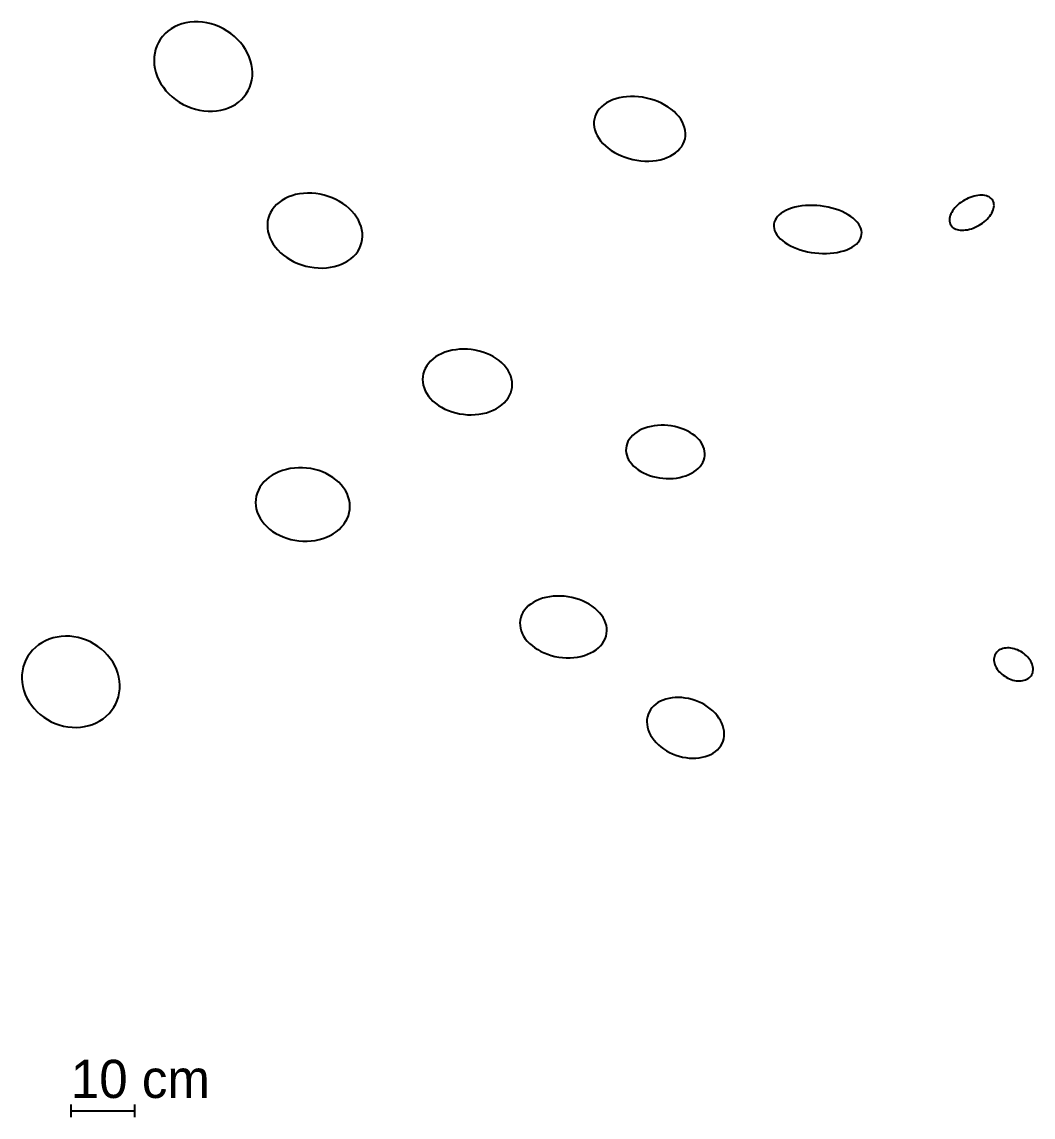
# Model space of a CAD drawing. Header units: metres. Extents: x -12978 to 23069, y -293221 to -275647.
# Drawn here: x -12978 to 2910, y -292849 to -275647 of the extents above; entities that cross this region are included whole.
import ezdxf

# ---------------------------------------------------------------- set-up
doc = ezdxf.new("R2010")
doc.units = ezdxf.units.M

msp = doc.modelspace()

# ---------------------------------------------------------------- linework, layer by layer
at = {"layer": 'LAYER'}
for p, q in [((-10580.13, -275726.48), (-10633.09, -275757.18)), ((-10523.73, -275700.53), (-10580.13, -275726.48)), ((-10464.32, -275679.51), (-10523.73, -275700.53)), ((-10402.35, -275663.6), (-10464.32, -275679.51)), ((-10338.29, -275652.9), (-10402.35, -275663.6)), ((-10272.63, -275647.51), (-10338.29, -275652.9)), ((-10205.87, -275647.47), (-10272.63, -275647.51)), ((-10138.52, -275652.77), (-10205.87, -275647.47)), ((-10071.09, -275663.37), (-10138.52, -275652.77)), ((-10004.09, -275679.2), (-10071.09, -275663.37)), ((-9938.03, -275700.13), (-10004.09, -275679.2)), ((-9873.42, -275726), (-9938.03, -275700.13)), ((-9810.75, -275756.63), (-9873.42, -275726)), ((-10767.44, -275875.24), (-10802.91, -275922.24)), ((-10727.1, -275831.85), (-10767.44, -275875.24)), ((-10682.21, -275792.39), (-10727.1, -275831.85)), ((-10633.09, -275757.18), (-10682.21, -275792.39)), ((-9750.49, -275791.76), (-9810.75, -275756.63)), ((-9693.11, -275831.14), (-9750.49, -275791.76)), ((-9639.03, -275874.47), (-9693.11, -275831.14)), ((-9588.68, -275921.42), (-9639.03, -275874.47)), ((-10858.22, -276025.63), (-10877.63, -276081.23)), ((-10833.25, -275972.5), (-10858.22, -276025.63)), ((-10802.91, -275922.24), (-10833.25, -275972.5)), ((-9542.43, -275971.63), (-9588.68, -275921.42)), ((-9500.64, -276024.71), (-9542.43, -275971.63)), ((-9463.62, -276080.27), (-9500.64, -276024.71)), ((-10899.23, -276198.11), (-10901.26, -276258.51)), ((-10891.33, -276138.87), (-10899.23, -276198.11)), ((-10877.63, -276081.23), (-10891.33, -276138.87)), ((-9431.66, -276137.88), (-9463.62, -276080.27)), ((-9405, -276197.1), (-9431.66, -276137.88)), ((-9383.84, -276257.48), (-9405, -276197.1)), ((-10901.26, -276258.51), (-10897.4, -276319.6)), ((-10897.4, -276319.6), (-10887.69, -276380.92)), ((-10887.69, -276380.92), (-10872.19, -276442.01)), ((-9368.35, -276318.56), (-9383.84, -276257.48)), ((-9358.63, -276379.89), (-9368.35, -276318.56)), ((-9354.78, -276440.98), (-9358.63, -276379.89)), ((-10872.19, -276442.01), (-10851.04, -276502.39)), ((-10851.04, -276502.39), (-10824.37, -276561.61)), ((-10824.37, -276561.61), (-10792.41, -276619.22)), ((-9378.41, -276618.26), (-9364.7, -276560.62)), ((-9364.7, -276560.62), (-9356.8, -276501.38)), ((-9356.8, -276501.38), (-9354.78, -276440.98)), ((-10792.41, -276619.22), (-10755.4, -276674.78)), ((-10755.4, -276674.78), (-10713.61, -276727.86)), ((-10713.61, -276727.86), (-10667.36, -276778.07)), ((-9453.12, -276777.24), (-9422.79, -276726.99)), ((-9422.79, -276726.99), (-9397.82, -276673.86)), ((-9422.79, -276726.99), (-9422.79, -276726.99)), ((-9397.82, -276673.86), (-9378.41, -276618.26)), ((-10667.36, -276778.07), (-10617, -276825.01)), ((-10617, -276825.01), (-10562.93, -276868.34)), ((-10562.93, -276868.34), (-10505.55, -276907.73)), ((-10505.55, -276907.73), (-10445.29, -276942.86)), ((-9622.94, -276942.3), (-9573.83, -276907.09)), ((-9573.83, -276907.09), (-9528.93, -276867.64)), ((-9528.93, -276867.64), (-9488.59, -276824.25)), ((-9488.59, -276824.25), (-9453.12, -276777.24)), ((-3793.44, -276920.73), (-3834.63, -276948.93)), ((-3748.27, -276895.62), (-3793.44, -276920.73)), ((-3699.46, -276873.78), (-3748.27, -276895.62)), ((-3647.39, -276855.38), (-3699.46, -276873.78)), ((-3592.46, -276840.57), (-3647.39, -276855.38)), ((-3535.08, -276829.44), (-3592.46, -276840.57)), ((-3475.69, -276822.1), (-3535.08, -276829.44)), ((-3414.74, -276818.59), (-3475.69, -276822.1)), ((-3352.69, -276818.94), (-3414.74, -276818.59)), ((-3290.02, -276823.15), (-3352.69, -276818.94)), ((-3227.21, -276831.19), (-3290.02, -276823.15)), ((-3164.72, -276842.99), (-3227.21, -276831.19)), ((-3103.05, -276858.47), (-3164.72, -276842.99)), ((-3042.65, -276877.51), (-3103.05, -276858.47)), ((-2983.99, -276899.96), (-3042.65, -276877.51)), ((-2927.51, -276925.65), (-2983.99, -276899.96)), ((-2873.65, -276954.39), (-2927.51, -276925.65)), ((-10445.29, -276942.86), (-10382.62, -276973.48)), ((-10382.62, -276973.48), (-10318.01, -276999.36)), ((-10318.01, -276999.36), (-10251.95, -277020.29)), ((-10251.95, -277020.29), (-10184.95, -277036.12)), ((-10184.95, -277036.12), (-10117.52, -277046.72)), ((-10117.52, -277046.72), (-10050.17, -277052.02)), ((-10050.17, -277052.02), (-9983.41, -277051.97)), ((-9983.41, -277051.97), (-9917.75, -277046.58)), ((-9917.75, -277046.58), (-9853.69, -277035.89)), ((-9853.69, -277035.89), (-9791.72, -277019.98)), ((-9791.72, -277019.98), (-9732.3, -276998.96)), ((-9732.3, -276998.96), (-9675.9, -276973)), ((-9675.9, -276973), (-9622.94, -276942.3)), ((-3953.87, -277087.96), (-3971.16, -277127.95)), ((-3931.38, -277049.78), (-3953.87, -277087.96)), ((-3903.87, -277013.7), (-3931.38, -277049.78)), ((-3871.54, -276980), (-3903.87, -277013.7)), ((-3834.63, -276948.93), (-3871.54, -276980)), ((-2822.8, -276985.95), (-2873.65, -276954.39)), ((-2775.37, -277020.11), (-2822.8, -276985.95)), ((-2731.71, -277056.59), (-2775.37, -277020.11)), ((-2692.15, -277095.12), (-2731.71, -277056.59)), ((-2657, -277135.41), (-2692.15, -277095.12)), ((-3989.66, -277212.13), (-3990.73, -277255.69)), ((-3990.73, -277255.69), (-3986.32, -277299.78)), ((-3983.12, -277169.44), (-3989.66, -277212.13)), ((-3971.16, -277127.95), (-3983.12, -277169.44)), ((-2626.52, -277177.15), (-2657, -277135.41)), ((-2600.94, -277220.02), (-2626.52, -277177.15)), ((-2580.46, -277263.69), (-2600.94, -277220.02)), ((-2565.23, -277307.84), (-2580.46, -277263.69)), ((-3986.32, -277299.78), (-3976.46, -277344.07)), ((-3976.46, -277344.07), (-3961.24, -277388.22)), ((-3961.24, -277388.22), (-3940.76, -277431.89)), ((-3940.76, -277431.89), (-3915.18, -277474.76)), ((-2555.38, -277352.13), (-2565.23, -277307.84)), ((-2558.57, -277482.47), (-2552.03, -277439.78)), ((-2550.97, -277396.22), (-2555.38, -277352.13)), ((-2552.03, -277439.78), (-2550.97, -277396.22)), ((-3915.18, -277474.76), (-3884.69, -277516.5)), ((-3884.69, -277516.5), (-3849.54, -277556.79)), ((-3849.54, -277556.79), (-3809.98, -277595.32)), ((-3809.98, -277595.32), (-3766.32, -277631.8)), ((-2637.82, -277638.21), (-2610.31, -277602.13)), ((-2610.31, -277602.13), (-2587.82, -277563.95)), ((-2587.82, -277563.95), (-2570.53, -277523.96)), ((-2570.53, -277523.96), (-2558.57, -277482.47)), ((-2558.57, -277482.47), (-2558.57, -277482.47)), ((-3766.32, -277631.8), (-3718.89, -277665.96)), ((-3718.89, -277665.96), (-3668.05, -277697.52)), ((-3668.05, -277697.52), (-3614.18, -277726.26)), ((-3614.18, -277726.26), (-3557.7, -277751.95)), ((-3557.7, -277751.95), (-3499.04, -277774.4)), ((-3499.04, -277774.4), (-3438.64, -277793.44)), ((-3438.64, -277793.44), (-3376.97, -277808.92)), ((-2949.23, -277811.34), (-2894.3, -277796.53)), ((-2894.3, -277796.53), (-2842.23, -277778.13)), ((-2842.23, -277778.13), (-2793.43, -277756.29)), ((-2793.43, -277756.29), (-2748.26, -277731.18)), ((-2748.26, -277731.18), (-2707.06, -277702.98)), ((-2707.06, -277702.98), (-2670.16, -277671.91)), ((-2670.16, -277671.91), (-2637.82, -277638.21)), ((-3376.97, -277808.92), (-3314.49, -277820.72)), ((-3314.49, -277820.72), (-3251.67, -277828.76)), ((-3251.67, -277828.76), (-3189, -277832.97)), ((-3189, -277832.97), (-3126.96, -277833.32)), ((-3126.96, -277833.32), (-3066.01, -277829.81)), ((-3066.01, -277829.81), (-3006.62, -277822.47)), ((-3006.62, -277822.47), (-2949.23, -277811.34)), ((-8937, -278482.3), (-8977.71, -278517.71)), ((-8892, -278450.25), (-8937, -278482.3)), ((-8843.05, -278421.83), (-8892, -278450.25)), ((-8790.54, -278397.23), (-8843.05, -278421.83)), ((-8734.84, -278376.64), (-8790.54, -278397.23)), ((-8676.4, -278360.24), (-8734.84, -278376.64)), ((-8615.66, -278348.13), (-8676.4, -278360.24)), ((-8553.07, -278340.41), (-8615.66, -278348.13)), ((-8489.11, -278337.15), (-8553.07, -278340.41)), ((-8424.28, -278338.35), (-8489.11, -278337.15)), ((-8359.06, -278344.03), (-8424.28, -278338.35)), ((-8293.95, -278354.12), (-8359.06, -278344.03)), ((-8229.44, -278368.56), (-8293.95, -278354.12)), ((-8166.04, -278387.24), (-8229.44, -278368.56)), ((-8104.21, -278410.01), (-8166.04, -278387.24)), ((-8044.43, -278436.7), (-8104.21, -278410.01)), ((-7987.15, -278467.11), (-8044.43, -278436.7)), ((-7932.82, -278501), (-7987.15, -278467.11)), ((1776.3, -278481.98), (1750.27, -278501.95)), ((1803.61, -278463.25), (1776.3, -278481.98)), ((1832.02, -278445.89), (1803.61, -278463.25)), ((1861.29, -278430.03), (1832.02, -278445.89)), ((1891.21, -278415.81), (1861.29, -278430.03)), ((1921.54, -278403.33), (1891.21, -278415.81)), ((1952.07, -278392.67), (1921.54, -278403.33)), ((1982.54, -278383.93), (1952.07, -278392.67)), ((2012.74, -278377.17), (1982.54, -278383.93)), ((2042.44, -278372.44), (2012.74, -278377.17)), ((2071.4, -278369.78), (2042.44, -278372.44)), ((2099.41, -278369.21), (2071.4, -278369.78)), ((2126.25, -278370.72), (2099.41, -278369.21)), ((2151.72, -278374.32), (2126.25, -278370.72)), ((2175.62, -278379.97), (2151.72, -278374.32)), ((2197.78, -278387.63), (2175.62, -278379.97)), ((2218.03, -278397.24), (2197.78, -278387.63)), ((2236.2, -278408.73), (2218.03, -278397.24)), ((2252.17, -278422.02), (2236.2, -278408.73)), ((2265.81, -278436.99), (2252.17, -278422.02)), ((2277.02, -278453.54), (2265.81, -278436.99)), ((2285.7, -278471.53), (2277.02, -278453.54)), ((2291.81, -278490.85), (2285.7, -278471.53)), ((-9071.19, -278641.36), (-9092.01, -278687.33)), ((-9045.06, -278597.55), (-9071.19, -278641.36)), ((-9013.82, -278556.22), (-9045.06, -278597.55)), ((-8977.71, -278517.71), (-9013.82, -278556.22)), ((-7881.84, -278538.13), (-7932.82, -278501)), ((-7834.6, -278578.19), (-7881.84, -278538.13)), ((-7791.47, -278620.9), (-7834.6, -278578.19)), ((-7752.76, -278665.92), (-7791.47, -278620.9)), ((-1048.64, -278652.41), (-1079.75, -278677.74)), ((-1013.15, -278629.02), (-1048.64, -278652.41)), ((-973.55, -278607.75), (-1013.15, -278629.02)), ((-930.15, -278588.75), (-973.55, -278607.75)), ((-883.27, -278572.18), (-930.15, -278588.75)), ((-833.27, -278558.15), (-883.27, -278572.18)), ((-780.53, -278546.78), (-833.27, -278558.15)), ((-725.45, -278538.15), (-780.53, -278546.78)), ((-668.45, -278532.33), (-725.45, -278538.15)), ((-609.97, -278529.35), (-668.45, -278532.33)), ((-550.45, -278529.25), (-609.97, -278529.35)), ((-490.34, -278532.03), (-550.45, -278529.25)), ((-430.1, -278537.66), (-490.34, -278532.03)), ((-370.19, -278546.1), (-430.1, -278537.66)), ((-311.07, -278557.29), (-370.19, -278546.1)), ((-253.18, -278571.13), (-311.07, -278557.29)), ((-196.96, -278587.54), (-253.18, -278571.13)), ((-142.86, -278606.37), (-196.96, -278587.54)), ((-91.26, -278627.5), (-142.86, -278606.37)), ((-42.57, -278650.74), (-91.26, -278627.5)), ((2.83, -278675.94), (-42.57, -278650.74)), ((1631.48, -278638.66), (1619.32, -278662.64)), ((1646.04, -278614.73), (1631.48, -278638.66)), ((1662.87, -278591.01), (1646.04, -278614.73)), ((1681.87, -278567.71), (1662.87, -278591.01)), ((1702.88, -278544.98), (1681.87, -278567.71)), ((1725.73, -278523.01), (1702.88, -278544.98)), ((1750.27, -278501.95), (1725.73, -278523.01)), ((2246.25, -278673.42), (2260.8, -278649.48)), ((2260.8, -278649.48), (2272.96, -278625.5)), ((2272.96, -278625.5), (2282.64, -278601.67)), ((2282.64, -278601.67), (2289.75, -278578.15)), ((2289.75, -278578.15), (2294.25, -278555.14)), ((2295.28, -278511.32), (2291.81, -278490.85)), ((2294.25, -278555.14), (2296.09, -278532.81)), ((2296.09, -278532.81), (2295.28, -278511.32)), ((-9117.13, -278784.35), (-9121.23, -278834.65)), ((-9107.36, -278735.12), (-9117.13, -278784.35)), ((-9092.01, -278687.33), (-9107.36, -278735.12)), ((-7718.78, -278712.92), (-7752.76, -278665.92)), ((-7689.78, -278761.53), (-7718.78, -278712.92)), ((-7665.99, -278811.38), (-7689.78, -278761.53)), ((-7647.58, -278862.1), (-7665.99, -278811.38)), ((-1162.61, -278826.25), (-1163.76, -278858.74)), ((-1156.22, -278794.37), (-1162.61, -278826.25)), ((-1144.63, -278763.34), (-1156.22, -278794.37)), ((-1127.93, -278733.41), (-1144.63, -278763.34)), ((-1106.25, -278704.81), (-1127.93, -278733.41)), ((-1079.75, -278677.74), (-1106.25, -278704.81)), ((44.62, -278702.9), (2.83, -278675.94)), ((82.46, -278731.41), (44.62, -278702.9)), ((116.07, -278761.26), (82.46, -278731.41)), ((145.2, -278792.21), (116.07, -278761.26)), ((169.62, -278824.04), (145.2, -278792.21)), ((189.14, -278856.5), (169.62, -278824.04)), ((1598.04, -278733), (1596.19, -278755.33)), ((1596.19, -278755.33), (1597, -278776.82)), ((1597, -278776.82), (1600.48, -278797.3)), ((1602.53, -278709.99), (1598.04, -278733)), ((1600.48, -278797.3), (1606.58, -278816.61)), ((1609.65, -278686.47), (1602.53, -278709.99)), ((1606.58, -278816.61), (1615.27, -278834.61)), ((1619.32, -278662.64), (1609.65, -278686.47)), ((2060.27, -278842.25), (2088.67, -278824.89)), ((2088.67, -278824.89), (2115.99, -278806.16)), ((2115.99, -278806.16), (2142.01, -278786.19)), ((2142.01, -278786.19), (2166.55, -278765.14)), ((2166.55, -278765.14), (2189.41, -278743.16)), ((2189.41, -278743.16), (2210.41, -278720.44)), ((2210.41, -278720.44), (2229.41, -278697.13)), ((2229.41, -278697.13), (2246.25, -278673.42)), ((-9121.23, -278834.65), (-9119.65, -278885.64)), ((-9119.65, -278885.64), (-9112.39, -278936.93)), ((-9112.39, -278936.93), (-9099.51, -278988.13)), ((-9099.51, -278988.13), (-9081.1, -279038.85)), ((-7634.7, -278913.3), (-7647.58, -278862.1)), ((-7627.44, -278964.59), (-7634.7, -278913.3)), ((-7625.85, -279015.58), (-7627.44, -278964.59)), ((-1163.76, -278858.74), (-1159.65, -278891.6)), ((-1159.65, -278891.6), (-1150.32, -278924.58)), ((-1150.32, -278924.58), (-1135.83, -278957.42)), ((-1135.83, -278957.42), (-1116.31, -278989.88)), ((-1116.31, -278989.88), (-1091.89, -279021.71)), ((203.63, -278889.35), (189.14, -278856.5)), ((212.96, -278922.32), (203.63, -278889.35)), ((209.53, -279019.56), (215.92, -278987.68)), ((217.06, -278955.18), (212.96, -278922.32)), ((215.92, -278987.68), (217.06, -278955.18)), ((215.92, -278987.68), (215.92, -278987.68)), ((1615.27, -278834.61), (1615.27, -278834.61)), ((1615.27, -278834.61), (1626.47, -278851.15)), ((1626.47, -278851.15), (1640.11, -278866.12)), ((1640.11, -278866.12), (1656.08, -278879.41)), ((1656.08, -278879.41), (1674.25, -278890.9)), ((1674.25, -278890.9), (1694.5, -278900.51)), ((1694.5, -278900.51), (1716.66, -278908.17)), ((1716.66, -278908.17), (1740.56, -278913.82)), ((1740.56, -278913.82), (1766.04, -278917.42)), ((1766.04, -278917.42), (1792.88, -278918.94)), ((1792.88, -278918.94), (1820.88, -278918.36)), ((1820.88, -278918.36), (1849.85, -278915.7)), ((1849.85, -278915.7), (1879.54, -278910.97)), ((1879.54, -278910.97), (1909.74, -278904.21)), ((1909.74, -278904.21), (1940.22, -278895.47)), ((1940.22, -278895.47), (1970.74, -278884.82)), ((1970.74, -278884.82), (2001.08, -278872.33)), ((2001.08, -278872.33), (2030.99, -278858.11)), ((2030.99, -278858.11), (2060.27, -278842.25)), ((-9081.1, -279038.85), (-9057.3, -279088.7)), ((-9057.3, -279088.7), (-9028.3, -279137.31)), ((-9028.3, -279137.31), (-8994.32, -279184.31)), ((-7675.9, -279208.87), (-7655.08, -279162.89)), ((-7655.08, -279162.89), (-7639.73, -279115.11)), ((-7639.73, -279115.11), (-7629.96, -279065.88)), ((-7639.73, -279115.11), (-7639.73, -279115.11)), ((-7629.96, -279065.88), (-7625.85, -279015.58)), ((-1091.89, -279021.71), (-1062.76, -279052.67)), ((-1062.76, -279052.67), (-1029.15, -279082.51)), ((-1029.15, -279082.51), (-991.31, -279111.02)), ((-991.31, -279111.02), (-949.53, -279137.98)), ((-949.53, -279137.98), (-904.12, -279163.18)), ((-904.12, -279163.18), (-855.43, -279186.43)), ((66.46, -279184.9), (101.95, -279161.52)), ((101.95, -279161.52), (133.06, -279136.19)), ((133.06, -279136.19), (159.56, -279109.12)), ((159.56, -279109.12), (181.24, -279080.51)), ((181.24, -279080.51), (197.94, -279050.58)), ((197.94, -279050.58), (209.53, -279019.56)), ((-8994.32, -279184.31), (-8955.62, -279229.33)), ((-8955.62, -279229.33), (-8912.48, -279272.04)), ((-8912.48, -279272.04), (-8865.25, -279312.1)), ((-8865.25, -279312.1), (-8814.27, -279349.22)), ((-7810.09, -279367.93), (-7769.38, -279332.52)), ((-7769.38, -279332.52), (-7733.27, -279294)), ((-7733.27, -279294), (-7702.03, -279252.68)), ((-7702.03, -279252.68), (-7675.9, -279208.87)), ((-855.43, -279186.43), (-803.84, -279207.55)), ((-803.84, -279207.55), (-749.73, -279226.39)), ((-749.73, -279226.39), (-693.51, -279242.79)), ((-693.51, -279242.79), (-635.62, -279256.64)), ((-635.62, -279256.64), (-576.5, -279267.82)), ((-576.5, -279267.82), (-516.59, -279276.26)), ((-516.59, -279276.26), (-456.35, -279281.89)), ((-456.35, -279281.89), (-396.25, -279284.67)), ((-396.25, -279284.67), (-336.72, -279284.57)), ((-336.72, -279284.57), (-278.24, -279281.6)), ((-278.24, -279281.6), (-221.24, -279275.78)), ((-221.24, -279275.78), (-166.17, -279267.15)), ((-166.17, -279267.15), (-113.43, -279255.77)), ((-113.43, -279255.77), (-63.42, -279241.75)), ((-63.42, -279241.75), (-16.54, -279225.17)), ((-16.54, -279225.17), (26.86, -279206.18)), ((26.86, -279206.18), (66.46, -279184.9)), ((-8814.27, -279349.22), (-8759.93, -279383.12)), ((-8759.93, -279383.12), (-8702.66, -279413.53)), ((-8702.66, -279413.53), (-8642.88, -279440.22)), ((-8642.88, -279440.22), (-8581.05, -279462.99)), ((-8581.05, -279462.99), (-8517.64, -279481.66)), ((-8517.64, -279481.66), (-8453.14, -279496.11)), ((-8453.14, -279496.11), (-8388.03, -279506.2)), ((-8388.03, -279506.2), (-8322.81, -279511.88)), ((-8322.81, -279511.88), (-8257.97, -279513.08)), ((-8257.97, -279513.08), (-8194.02, -279509.82)), ((-8194.02, -279509.82), (-8131.43, -279502.1)), ((-8131.43, -279502.1), (-8070.68, -279489.99)), ((-8070.68, -279489.99), (-8012.24, -279473.58)), ((-8012.24, -279473.58), (-7956.55, -279453)), ((-7956.55, -279453), (-7904.03, -279428.4)), ((-7904.03, -279428.4), (-7855.09, -279399.97)), ((-7855.09, -279399.97), (-7810.09, -279367.93)), ((-6431.47, -280882.8), (-6476.83, -280910.49)), ((-6382.65, -280858.31), (-6431.47, -280882.8)), ((-6330.76, -280837.2), (-6382.65, -280858.31)), ((-6276.18, -280819.63), (-6330.76, -280837.2)), ((-6219.34, -280805.74), (-6276.18, -280819.63)), ((-6160.66, -280795.63), (-6219.34, -280805.74)), ((-6100.59, -280789.37), (-6160.66, -280795.63)), ((-6039.6, -280787.03), (-6100.59, -280789.37)), ((-5978.13, -280788.6), (-6039.6, -280787.03)), ((-5916.67, -280794.09), (-5978.13, -280788.6)), ((-5855.68, -280803.44), (-5916.67, -280794.09)), ((-5795.62, -280816.6), (-5855.68, -280803.44)), ((-5736.95, -280833.45), (-5795.62, -280816.6)), ((-5680.12, -280853.87), (-5736.95, -280833.45)), ((-5625.56, -280877.71), (-5680.12, -280853.87)), ((-5573.68, -280904.78), (-5625.56, -280877.71)), ((-6617.36, -281048.63), (-6640.91, -281088.7)), ((-6588.94, -281010.49), (-6617.36, -281048.63)), ((-6555.87, -280974.58), (-6588.94, -281010.49)), ((-6518.41, -280941.16), (-6555.87, -280974.58)), ((-6476.83, -280910.49), (-6518.41, -280941.16)), ((-5524.88, -280934.88), (-5573.68, -280904.78)), ((-5479.54, -280967.78), (-5524.88, -280934.88)), ((-5437.98, -281003.22), (-5479.54, -280967.78)), ((-5400.54, -281040.94), (-5437.98, -281003.22)), ((-5367.5, -281080.66), (-5400.54, -281040.94)), ((-6680.8, -281217.4), (-6683.5, -281262.04)), ((-6672.76, -281173.41), (-6680.8, -281217.4)), ((-6659.43, -281130.4), (-6672.76, -281173.41)), ((-6640.91, -281088.7), (-6659.43, -281130.4)), ((-5339.11, -281122.06), (-5367.5, -281080.66)), ((-5315.58, -281164.84), (-5339.11, -281122.06)), ((-5297.09, -281208.66), (-5315.58, -281164.84)), ((-5283.79, -281253.2), (-5297.09, -281208.66)), ((-6683.5, -281262.04), (-6680.83, -281306.99)), ((-6680.83, -281306.99), (-6672.82, -281351.9)), ((-6672.82, -281351.9), (-6659.51, -281396.44)), ((-6659.51, -281396.44), (-6641.03, -281440.26)), ((-5283.85, -281431.69), (-5275.81, -281387.7)), ((-5275.78, -281298.11), (-5283.79, -281253.2)), ((-5275.81, -281387.7), (-5273.11, -281343.06)), ((-5275.81, -281387.7), (-5275.81, -281387.7)), ((-5273.11, -281343.06), (-5275.78, -281298.11)), ((-6641.03, -281440.26), (-6617.5, -281483.04)), ((-6617.5, -281483.04), (-6589.11, -281524.44)), ((-6589.11, -281524.44), (-6556.06, -281564.15)), ((-6556.06, -281564.15), (-6518.62, -281601.88)), ((-5367.67, -281594.61), (-5339.25, -281556.47)), ((-5339.25, -281556.47), (-5315.69, -281516.4)), ((-5315.69, -281516.4), (-5297.18, -281474.7)), ((-5297.18, -281474.7), (-5283.85, -281431.69)), ((-6518.62, -281601.88), (-6477.07, -281637.32)), ((-6477.07, -281637.32), (-6431.72, -281670.22)), ((-6431.72, -281670.22), (-6382.93, -281700.32)), ((-6382.93, -281700.32), (-6331.05, -281727.39)), ((-6331.05, -281727.39), (-6276.49, -281751.22)), ((-6276.49, -281751.22), (-6219.65, -281771.65)), ((-5625.85, -281767.9), (-5573.96, -281746.79)), ((-5573.96, -281746.79), (-5525.14, -281722.3)), ((-5525.14, -281722.3), (-5479.77, -281694.61)), ((-5479.77, -281694.61), (-5438.2, -281663.94)), ((-5438.2, -281663.94), (-5400.74, -281630.52)), ((-5400.74, -281630.52), (-5367.67, -281594.61)), ((-6219.65, -281771.65), (-6160.98, -281788.5)), ((-6160.98, -281788.5), (-6100.93, -281801.65)), ((-6100.93, -281801.65), (-6039.93, -281811.01)), ((-6039.93, -281811.01), (-5978.47, -281816.5)), ((-5978.47, -281816.5), (-5917.01, -281818.07)), ((-5917.01, -281818.07), (-5856.01, -281815.72)), ((-5856.01, -281815.72), (-5795.95, -281809.47)), ((-5795.95, -281809.47), (-5737.27, -281799.36)), ((-5737.27, -281799.36), (-5680.43, -281785.46)), ((-5680.43, -281785.46), (-5625.85, -281767.9)), ((-3315.95, -282089.88), (-3351.54, -282115.45)), ((-3276.94, -282066.68), (-3315.95, -282089.88)), ((-3234.81, -282046.03), (-3276.94, -282066.68)), ((-3189.89, -282028.09), (-3234.81, -282046.03)), ((-3142.51, -282012.98), (-3189.89, -282028.09)), ((-3093.04, -282000.84), (-3142.51, -282012.98)), ((-3041.85, -281991.74), (-3093.04, -282000.84)), ((-2989.32, -281985.76), (-3041.85, -281991.74)), ((-2935.87, -281982.94), (-2989.32, -281985.76)), ((-2881.9, -281983.31), (-2935.87, -281982.94)), ((-2827.82, -281986.86), (-2881.9, -281983.31)), ((-2774.03, -281993.57), (-2827.82, -281986.86)), ((-2720.96, -282003.38), (-2774.03, -281993.57)), ((-2669, -282016.22), (-2720.96, -282003.38)), ((-2618.54, -282031.99), (-2669, -282016.22)), ((-2569.98, -282050.58), (-2618.54, -282031.99)), ((-2523.68, -282071.83), (-2569.98, -282050.58)), ((-2480, -282095.59), (-2523.68, -282071.83)), ((-2439.27, -282121.68), (-2480, -282095.59)), ((-3469.82, -282271.51), (-3480.28, -282306.7)), ((-3454.78, -282237.31), (-3469.82, -282271.51)), ((-3435.27, -282204.36), (-3454.78, -282237.31)), ((-3411.43, -282172.91), (-3435.27, -282204.36)), ((-3383.45, -282143.2), (-3411.43, -282172.91)), ((-3351.54, -282115.45), (-3383.45, -282143.2)), ((-2401.79, -282149.9), (-2439.27, -282121.68)), ((-2367.85, -282180.04), (-2401.79, -282149.9)), ((-2337.71, -282211.86), (-2367.85, -282180.04)), ((-2311.61, -282245.12), (-2337.71, -282211.86)), ((-2289.73, -282279.57), (-2311.61, -282245.12)), ((-3486.07, -282342.61), (-3487.15, -282378.97)), ((-3487.15, -282378.97), (-3483.51, -282415.5)), ((-3480.28, -282306.7), (-3486.07, -282342.61)), ((-3483.51, -282415.5), (-3475.19, -282451.92)), ((-2272.25, -282314.95), (-2289.73, -282279.57)), ((-2259.3, -282350.99), (-2272.25, -282314.95)), ((-2250.97, -282387.42), (-2259.3, -282350.99)), ((-2247.33, -282423.95), (-2250.97, -282387.42)), ((-2248.41, -282460.3), (-2247.33, -282423.95)), ((-3475.19, -282451.92), (-3462.23, -282487.96)), ((-3462.23, -282487.96), (-3444.75, -282523.34)), ((-3444.75, -282523.34), (-3422.88, -282557.79)), ((-3422.88, -282557.79), (-3396.77, -282591.06)), ((-3396.77, -282591.06), (-3366.63, -282622.88)), ((-2323.06, -282630.01), (-2299.22, -282598.56)), ((-2299.22, -282598.56), (-2279.7, -282565.6)), ((-2279.7, -282565.6), (-2264.66, -282531.4)), ((-2264.66, -282531.4), (-2254.21, -282496.21)), ((-2254.21, -282496.21), (-2248.41, -282460.3)), ((-2248.41, -282460.3), (-2248.41, -282460.3)), ((-9044.11, -282766.42), (-9091.6, -282798.5)), ((-8992.98, -282737.83), (-9044.11, -282766.42)), ((-8938.58, -282712.97), (-8992.98, -282737.83)), ((-8881.35, -282692.01), (-8938.58, -282712.97)), ((-8821.7, -282675.11), (-8881.35, -282692.01)), ((-8760.1, -282662.41), (-8821.7, -282675.11)), ((-8697.01, -282654.01), (-8760.1, -282662.41)), ((-8632.91, -282649.95), (-8697.01, -282654.01)), ((-8568.3, -282650.29), (-8632.91, -282649.95)), ((-8503.66, -282655.01), (-8568.3, -282650.29)), ((-8439.48, -282664.07), (-8503.66, -282655.01)), ((-8376.26, -282677.41), (-8439.48, -282664.07)), ((-8314.47, -282694.94), (-8376.26, -282677.41)), ((-8254.59, -282716.5), (-8314.47, -282694.94)), ((-8197.07, -282741.94), (-8254.59, -282716.5)), ((-8142.35, -282771.07), (-8197.07, -282741.94)), ((-8090.84, -282803.67), (-8142.35, -282771.07)), ((-3366.63, -282622.88), (-3332.7, -282653.01)), ((-3332.7, -282653.01), (-3295.22, -282681.23)), ((-3295.22, -282681.23), (-3254.48, -282707.32)), ((-3254.48, -282707.32), (-3210.8, -282731.08)), ((-3210.8, -282731.08), (-3164.5, -282752.34)), ((-3164.5, -282752.34), (-3115.94, -282770.92)), ((-3115.94, -282770.92), (-3065.49, -282786.7)), ((-3065.49, -282786.7), (-3013.53, -282799.54)), ((-2591.97, -282789.93), (-2544.59, -282774.83)), ((-2544.59, -282774.83), (-2499.67, -282756.88)), ((-2499.67, -282756.88), (-2457.54, -282736.23)), ((-2457.54, -282736.23), (-2418.53, -282713.03)), ((-2418.53, -282713.03), (-2382.94, -282687.46)), ((-2382.94, -282687.46), (-2351.03, -282659.72)), ((-2351.03, -282659.72), (-2323.06, -282630.01)), ((-9238.31, -282956.59), (-9262.78, -283002.04)), ((-9208.71, -282913.18), (-9238.31, -282956.59)), ((-9174.21, -282872.16), (-9208.71, -282913.18)), ((-9135.07, -282833.84), (-9174.21, -282872.16)), ((-9091.6, -282798.5), (-9135.07, -282833.84)), ((-8042.94, -282839.48), (-8090.84, -282803.67)), ((-7999.01, -282878.23), (-8042.94, -282839.48)), ((-7959.39, -282919.64), (-7999.01, -282878.23)), ((-7924.37, -282963.37), (-7959.39, -282919.64)), ((-3013.53, -282799.54), (-2960.45, -282809.35)), ((-2960.45, -282809.35), (-2906.67, -282816.05)), ((-2906.67, -282816.05), (-2852.58, -282819.6)), ((-2852.58, -282819.6), (-2798.61, -282819.97)), ((-2798.61, -282819.97), (-2745.16, -282817.16)), ((-2745.16, -282817.16), (-2692.64, -282811.18)), ((-2692.64, -282811.18), (-2641.45, -282802.08)), ((-2641.45, -282802.08), (-2591.97, -282789.93)), ((-9295.64, -283097.71), (-9303.78, -283147.2)), ((-9281.94, -283049.2), (-9295.64, -283097.71)), ((-9262.78, -283002.04), (-9281.94, -283049.2)), ((-7894.23, -283009.11), (-7924.37, -282963.37)), ((-7869.19, -283056.5), (-7894.23, -283009.11)), ((-7849.44, -283105.19), (-7869.19, -283056.5)), ((-7835.14, -283154.79), (-7849.44, -283105.19)), ((-9303.78, -283147.2), (-9306.29, -283197.29)), ((-9306.29, -283197.29), (-9303.16, -283247.6)), ((-9303.16, -283247.6), (-9294.42, -283297.75)), ((-9294.42, -283297.75), (-9280.11, -283347.35)), ((-7826.39, -283204.94), (-7835.14, -283154.79)), ((-7823.27, -283255.25), (-7826.39, -283204.94)), ((-7825.78, -283305.34), (-7823.27, -283255.25)), ((-9280.11, -283347.35), (-9260.37, -283396.04)), ((-9260.37, -283396.04), (-9235.33, -283443.43)), ((-9235.33, -283443.43), (-9205.19, -283489.16)), ((-7891.25, -283495.95), (-7866.78, -283450.5)), ((-7866.78, -283450.5), (-7847.62, -283403.33)), ((-7847.62, -283403.33), (-7833.92, -283354.83)), ((-7833.92, -283354.83), (-7825.78, -283305.34)), ((-7825.78, -283305.34), (-7825.78, -283305.34)), ((-9205.19, -283489.16), (-9170.17, -283532.9)), ((-9170.17, -283532.9), (-9130.55, -283574.3)), ((-9130.55, -283574.3), (-9086.62, -283613.06)), ((-9086.62, -283613.06), (-9038.72, -283648.87)), ((-8037.96, -283654.04), (-7994.49, -283618.7)), ((-7994.49, -283618.7), (-7955.35, -283580.38)), ((-7955.35, -283580.38), (-7920.85, -283539.36)), ((-7920.85, -283539.36), (-7891.25, -283495.95)), ((-9038.72, -283648.87), (-8987.21, -283681.46)), ((-8987.21, -283681.46), (-8932.49, -283710.59)), ((-8932.49, -283710.59), (-8874.97, -283736.04)), ((-8874.97, -283736.04), (-8815.08, -283757.6)), ((-8815.08, -283757.6), (-8753.3, -283775.12)), ((-8753.3, -283775.12), (-8690.08, -283788.47)), ((-8690.08, -283788.47), (-8625.9, -283797.53)), ((-8625.9, -283797.53), (-8561.26, -283802.25)), ((-8561.26, -283802.25), (-8496.65, -283802.58)), ((-8496.65, -283802.58), (-8432.55, -283798.53)), ((-8432.55, -283798.53), (-8369.46, -283790.12)), ((-8369.46, -283790.12), (-8307.86, -283777.43)), ((-8307.86, -283777.43), (-8248.21, -283760.53)), ((-8248.21, -283760.53), (-8190.98, -283739.57)), ((-8190.98, -283739.57), (-8136.58, -283714.71)), ((-8136.58, -283714.71), (-8085.45, -283686.12)), ((-8085.45, -283686.12), (-8037.96, -283654.04)), ((-4689.65, -284675.6), (-4745.18, -284686.48)), ((-4632.45, -284668.32), (-4689.65, -284675.6)), ((-4574.01, -284664.71), (-4632.45, -284668.32)), ((-4514.78, -284664.79), (-4574.01, -284664.71)), ((-4455.2, -284668.55), (-4514.78, -284664.79)), ((-4395.73, -284675.98), (-4455.2, -284668.55)), ((-4336.83, -284687.01), (-4395.73, -284675.98)), ((-5020.78, -284821.07), (-5053.85, -284853.46)), ((-4983.51, -284791.19), (-5020.78, -284821.07)), ((-4942.34, -284764.04), (-4983.51, -284791.19)), ((-4897.56, -284739.82), (-4942.34, -284764.04)), ((-4849.53, -284718.71), (-4897.56, -284739.82)), ((-4798.6, -284700.89), (-4849.53, -284718.71)), ((-4745.18, -284686.48), (-4798.6, -284700.89)), ((-4278.93, -284701.57), (-4336.83, -284687.01)), ((-4222.49, -284719.53), (-4278.93, -284701.57)), ((-4167.92, -284740.76), (-4222.49, -284719.53)), ((-4115.65, -284765.11), (-4167.92, -284740.76)), ((-4066.08, -284792.38), (-4115.65, -284765.11)), ((-4019.57, -284822.38), (-4066.08, -284792.38)), ((-3976.5, -284854.86), (-4019.57, -284822.38)), ((-5139.67, -285002.82), (-5148.69, -285043.69)), ((-5125.55, -284963.06), (-5139.67, -285002.82)), ((-5106.43, -284924.72), (-5125.55, -284963.06)), ((-5082.47, -284888.09), (-5106.43, -284924.72)), ((-5053.85, -284853.46), (-5082.47, -284888.09)), ((-3937.17, -284889.58), (-3976.5, -284854.86)), ((-3901.9, -284926.29), (-3937.17, -284889.58)), ((-3870.94, -284964.69), (-3901.9, -284926.29)), ((-3844.54, -285004.5), (-3870.94, -284964.69)), ((-3822.9, -285045.41), (-3844.54, -285004.5)), ((-5148.69, -285043.69), (-5152.54, -285085.37)), ((-5152.54, -285085.37), (-5151.2, -285127.54)), ((-5151.2, -285127.54), (-5144.66, -285169.88)), ((-5144.66, -285169.88), (-5132.99, -285212.06)), ((-3806.18, -285087.12), (-3822.9, -285045.41)), ((-3794.51, -285129.3), (-3806.18, -285087.12)), ((-3787.98, -285171.64), (-3794.51, -285129.3)), ((-3786.64, -285213.81), (-3787.98, -285171.64)), ((-12550.05, -285343.58), (-12608.84, -285368.49)), ((-12488.66, -285323.75), (-12550.05, -285343.58)), ((-12425.13, -285309.17), (-12488.66, -285323.75)), ((-12359.96, -285299.94), (-12425.13, -285309.17)), ((-12293.64, -285296.13), (-12359.96, -285299.94)), ((-12226.66, -285297.77), (-12293.64, -285296.13)), ((-12159.55, -285304.85), (-12226.66, -285297.77)), ((-12092.82, -285317.31), (-12159.55, -285304.85)), ((-12026.96, -285335.06), (-12092.82, -285317.31)), ((-11962.49, -285357.97), (-12026.96, -285335.06)), ((-11899.88, -285385.85), (-11962.49, -285357.97)), ((-5132.99, -285212.06), (-5116.27, -285253.77)), ((-5116.27, -285253.77), (-5094.63, -285294.68)), ((-5094.63, -285294.68), (-5068.24, -285334.49)), ((-5068.24, -285334.49), (-5037.28, -285372.9)), ((-3832.74, -285374.46), (-3813.63, -285336.12)), ((-3813.63, -285336.12), (-3799.51, -285296.37)), ((-3799.51, -285296.37), (-3790.49, -285255.49)), ((-3790.49, -285255.49), (-3786.64, -285213.81)), ((-3790.49, -285255.49), (-3790.49, -285255.49)), ((-12809.44, -285514.68), (-12849.03, -285561.47)), ((-12765.27, -285471.67), (-12809.44, -285514.68)), ((-12716.86, -285432.78), (-12765.27, -285471.67)), ((-12664.59, -285398.3), (-12716.86, -285432.78)), ((-12608.84, -285368.49), (-12664.59, -285398.3)), ((-11839.63, -285418.51), (-11899.88, -285385.85)), ((-11782.18, -285455.68), (-11839.63, -285418.51)), ((-11727.98, -285497.08), (-11782.18, -285455.68)), ((-11677.44, -285542.41), (-11727.98, -285497.08)), ((-5037.28, -285372.9), (-5002.01, -285409.6)), ((-5002.01, -285409.6), (-4962.68, -285444.33)), ((-4962.68, -285444.33), (-4919.6, -285476.81)), ((-4919.6, -285476.81), (-4873.1, -285506.8)), ((-4873.1, -285506.8), (-4823.52, -285534.07)), ((-4823.52, -285534.07), (-4771.26, -285558.42)), ((-4041.62, -285559.37), (-3996.84, -285535.15)), ((-3996.84, -285535.15), (-3955.67, -285507.99)), ((-3955.67, -285507.99), (-3918.4, -285478.11)), ((-3918.4, -285478.11), (-3885.33, -285445.73)), ((-3885.33, -285445.73), (-3856.7, -285411.09)), ((-3856.7, -285411.09), (-3832.74, -285374.46)), ((2356.54, -285530.07), (2341.38, -285544.18)), ((2373.56, -285517.55), (2356.54, -285530.07)), ((2392.33, -285506.72), (2373.56, -285517.55)), ((2412.71, -285497.65), (2392.33, -285506.72)), ((2434.52, -285490.42), (2412.71, -285497.65)), ((2457.62, -285485.09), (2434.52, -285490.42)), ((2481.82, -285481.69), (2457.62, -285485.09)), ((2506.95, -285480.24), (2481.82, -285481.69)), ((2532.8, -285480.77), (2506.95, -285480.24)), ((2559.18, -285483.26), (2532.8, -285480.77)), ((2585.89, -285487.7), (2559.18, -285483.26)), ((2612.74, -285494.05), (2585.89, -285487.7)), ((2639.5, -285502.26), (2612.74, -285494.05)), ((2665.99, -285512.28), (2639.5, -285502.26)), ((2691.99, -285524.02), (2665.99, -285512.28)), ((2717.31, -285537.4), (2691.99, -285524.02)), ((2741.77, -285552.31), (2717.31, -285537.4)), ((-12913.34, -285664.97), (-12937.56, -285720.88)), ((-12883.76, -285611.69), (-12913.34, -285664.97)), ((-12849.03, -285561.47), (-12883.76, -285611.69)), ((-11630.94, -285591.31), (-11677.44, -285542.41)), ((-11588.83, -285643.42), (-11630.94, -285591.31)), ((-11551.44, -285698.33), (-11588.83, -285643.42)), ((-11519.06, -285755.64), (-11551.44, -285698.33)), ((-4771.26, -285558.42), (-4716.69, -285579.65)), ((-4716.69, -285579.65), (-4660.25, -285597.62)), ((-4660.25, -285597.62), (-4602.35, -285612.17)), ((-4602.35, -285612.17), (-4543.44, -285623.2)), ((-4543.44, -285623.2), (-4483.98, -285630.63)), ((-4483.98, -285630.63), (-4424.4, -285634.39)), ((-4424.4, -285634.39), (-4365.16, -285634.47)), ((-4365.16, -285634.47), (-4306.72, -285630.86)), ((-4306.72, -285630.86), (-4249.52, -285623.58)), ((-4249.52, -285623.58), (-4194, -285612.7)), ((-4194, -285612.7), (-4140.57, -285598.29)), ((-4140.57, -285598.29), (-4089.65, -285580.47)), ((-4089.65, -285580.47), (-4041.62, -285559.37)), ((2297.21, -285634.44), (2295.16, -285655.48)), ((2295.16, -285655.48), (2295.46, -285677.15)), ((2295.46, -285677.15), (2298.09, -285699.29)), ((2301.58, -285614.21), (2297.21, -285634.44)), ((2298.09, -285699.29), (2303.04, -285721.74)), ((2308.24, -285594.92), (2301.58, -285614.21)), ((2317.14, -285576.73), (2308.24, -285594.92)), ((2328.22, -285559.77), (2317.14, -285576.73)), ((2341.38, -285544.18), (2328.22, -285559.77)), ((2765.16, -285568.65), (2741.77, -285552.31)), ((2787.32, -285586.28), (2765.16, -285568.65)), ((2808.07, -285605.08), (2787.32, -285586.28)), ((2827.26, -285624.89), (2808.07, -285605.08)), ((2844.74, -285645.57), (2827.26, -285624.89)), ((2860.38, -285666.97), (2844.74, -285645.57)), ((2874.05, -285688.91), (2860.38, -285666.97)), ((2885.66, -285711.23), (2874.05, -285688.91)), ((2895.12, -285733.77), (2885.66, -285711.23)), ((-12969.21, -285838.93), (-12976.4, -285900.15)), ((-12956.23, -285779.02), (-12969.21, -285838.93)), ((-12937.56, -285720.88), (-12956.23, -285779.02)), ((-11491.92, -285814.89), (-11519.06, -285755.64)), ((-11470.23, -285875.65), (-11491.92, -285814.89)), ((-11454.16, -285937.45), (-11470.23, -285875.65)), ((2303.04, -285721.74), (2310.28, -285744.31)), ((2310.28, -285744.31), (2319.73, -285766.85)), ((2319.73, -285766.85), (2331.35, -285789.17)), ((2331.35, -285789.17), (2345.02, -285811.11)), ((2345.02, -285811.11), (2360.66, -285832.51)), ((2360.66, -285832.51), (2378.14, -285853.19)), ((2378.14, -285853.19), (2397.33, -285873.01)), ((2397.33, -285873.01), (2418.08, -285891.8)), ((2888.26, -285901.36), (2897.16, -285883.16)), ((2902.35, -285756.35), (2895.12, -285733.77)), ((2897.16, -285883.16), (2903.82, -285863.88)), ((2907.31, -285778.79), (2902.35, -285756.35)), ((2903.82, -285863.88), (2908.19, -285843.64)), ((2909.94, -285800.93), (2907.31, -285778.79)), ((2908.19, -285843.64), (2910.24, -285822.6)), ((2910.24, -285822.6), (2909.94, -285800.93)), ((-12976.4, -285900.15), (-12977.75, -285962.23)), ((-12977.75, -285962.23), (-12973.24, -286024.69)), ((-12973.24, -286024.69), (-12962.91, -286087.06)), ((-11443.83, -285999.81), (-11454.16, -285937.45)), ((-11439.33, -286062.27), (-11443.83, -285999.81)), ((2418.08, -285891.8), (2440.24, -285909.43)), ((2440.24, -285909.43), (2463.63, -285925.77)), ((2463.63, -285925.77), (2488.08, -285940.68)), ((2488.08, -285940.68), (2513.41, -285954.06)), ((2513.41, -285954.06), (2539.41, -285965.8)), ((2539.41, -285965.8), (2565.9, -285975.82)), ((2565.9, -285975.82), (2592.66, -285984.04)), ((2592.66, -285984.04), (2619.5, -285990.39)), ((2619.5, -285990.39), (2646.22, -285994.82)), ((2646.22, -285994.82), (2672.6, -285997.31)), ((2672.6, -285997.31), (2698.45, -285997.84)), ((2698.45, -285997.84), (2723.57, -285996.4)), ((2723.57, -285996.4), (2747.78, -285992.99)), ((2747.78, -285992.99), (2770.87, -285987.66)), ((2770.87, -285987.66), (2792.69, -285980.43)), ((2792.69, -285980.43), (2813.06, -285971.37)), ((2813.06, -285971.37), (2831.83, -285960.53)), ((2831.83, -285960.53), (2848.86, -285948.01)), ((2848.86, -285948.01), (2864.02, -285933.9)), ((2864.02, -285933.9), (2877.18, -285918.31)), ((2877.18, -285918.31), (2888.26, -285901.36)), ((2888.26, -285901.36), (2888.26, -285901.36)), ((-12962.91, -286087.06), (-12946.85, -286148.86)), ((-12946.85, -286148.86), (-12925.16, -286209.62)), ((-12925.16, -286209.62), (-12898.02, -286268.87)), ((-11460.85, -286245.49), (-11447.86, -286185.58)), ((-11447.86, -286185.58), (-11440.67, -286124.35)), ((-11440.67, -286124.35), (-11439.33, -286062.27)), ((-12898.02, -286268.87), (-12865.63, -286326.18)), ((-12865.63, -286326.18), (-12828.24, -286381.09)), ((-12828.24, -286381.09), (-12786.14, -286433.2)), ((-11533.32, -286412.81), (-11503.73, -286359.54)), ((-11503.73, -286359.54), (-11479.52, -286303.62)), ((-11503.73, -286359.54), (-11503.73, -286359.54)), ((-11479.52, -286303.62), (-11460.85, -286245.49)), ((-3051.13, -286391.03), (-3079.3, -286421.16)), ((-3019.16, -286363.51), (-3051.13, -286391.03)), ((-2983.61, -286338.82), (-3019.16, -286363.51)), ((-2944.76, -286317.15), (-2983.61, -286338.82)), ((-2902.91, -286298.65), (-2944.76, -286317.15)), ((-2858.37, -286283.48), (-2902.91, -286298.65)), ((-2811.48, -286271.74), (-2858.37, -286283.48)), ((-2762.61, -286263.53), (-2811.48, -286271.74)), ((-2712.11, -286258.9), (-2762.61, -286263.53)), ((-2660.39, -286257.9), (-2712.11, -286258.9)), ((-2607.82, -286260.53), (-2660.39, -286257.9)), ((-2554.81, -286266.77), (-2607.82, -286260.53)), ((-2501.77, -286276.57), (-2554.81, -286266.77)), ((-2449.09, -286289.87), (-2501.77, -286276.57)), ((-2397.18, -286306.54), (-2449.09, -286289.87)), ((-2346.43, -286326.48), (-2397.18, -286306.54)), ((-2297.23, -286349.53), (-2346.43, -286326.48)), ((-2249.96, -286375.51), (-2297.23, -286349.53)), ((-2204.97, -286404.23), (-2249.96, -286375.51)), ((-12786.14, -286433.2), (-12739.63, -286482.1)), ((-12739.63, -286482.1), (-12689.09, -286527.43)), ((-12689.09, -286527.43), (-12634.89, -286568.83)), ((-12634.89, -286568.83), (-12577.44, -286606)), ((-11700.21, -286591.73), (-11651.81, -286552.84)), ((-11651.81, -286552.84), (-11607.64, -286509.83)), ((-11607.64, -286509.83), (-11568.04, -286463.04)), ((-11568.04, -286463.04), (-11533.32, -286412.81)), ((-3149.99, -286563.02), (-3156.5, -286602.46)), ((-3138.92, -286524.88), (-3149.99, -286563.02)), ((-3123.36, -286488.34), (-3138.92, -286524.88)), ((-3103.43, -286453.68), (-3123.36, -286488.34)), ((-3079.3, -286421.16), (-3103.43, -286453.68)), ((-2162.61, -286435.46), (-2204.97, -286404.23)), ((-2123.19, -286468.97), (-2162.61, -286435.46)), ((-2087.02, -286504.51), (-2123.19, -286468.97)), ((-2054.38, -286541.8), (-2087.02, -286504.51)), ((-2025.5, -286580.56), (-2054.38, -286541.8)), ((-12577.44, -286606), (-12517.19, -286638.65)), ((-12517.19, -286638.65), (-12454.59, -286666.54)), ((-12454.59, -286666.54), (-12390.11, -286689.44)), ((-12390.11, -286689.44), (-12324.26, -286707.19)), ((-12324.26, -286707.19), (-12257.52, -286719.66)), ((-12257.52, -286719.66), (-12190.41, -286726.73)), ((-12190.41, -286726.73), (-12123.44, -286728.38)), ((-12123.44, -286728.38), (-12057.11, -286724.57)), ((-12057.11, -286724.57), (-11991.94, -286715.34)), ((-11991.94, -286715.34), (-11928.42, -286700.75)), ((-11928.42, -286700.75), (-11867.03, -286680.93)), ((-11867.03, -286680.93), (-11808.23, -286656.02)), ((-11808.23, -286656.02), (-11752.49, -286626.21)), ((-11752.49, -286626.21), (-11700.21, -286591.73)), ((-3156.5, -286602.46), (-3158.4, -286642.92)), ((-3158.4, -286642.92), (-3155.66, -286684.07)), ((-3155.66, -286684.07), (-3148.32, -286725.61)), ((-3148.32, -286725.61), (-3136.42, -286767.23)), ((-2000.62, -286620.5), (-2025.5, -286580.56)), ((-1979.92, -286661.3), (-2000.62, -286620.5)), ((-1963.56, -286702.67), (-1979.92, -286661.3)), ((-1951.66, -286744.28), (-1963.56, -286702.67)), ((-1944.32, -286785.83), (-1951.66, -286744.28)), ((-3136.42, -286767.23), (-3120.06, -286808.59)), ((-3120.06, -286808.59), (-3099.36, -286849.4)), ((-3099.36, -286849.4), (-3074.48, -286889.33)), ((-3074.48, -286889.33), (-3045.6, -286928.1)), ((-1961.06, -286945.02), (-1949.99, -286906.88)), ((-1949.99, -286906.88), (-1943.48, -286867.43)), ((-1941.58, -286826.98), (-1944.32, -286785.83)), ((-1943.48, -286867.43), (-1941.58, -286826.98)), ((-3045.6, -286928.1), (-3012.96, -286965.39)), ((-3012.96, -286965.39), (-2976.79, -287000.92)), ((-2976.79, -287000.92), (-2937.37, -287034.44)), ((-2937.37, -287034.44), (-2895.01, -287065.67)), ((-2895.01, -287065.67), (-2850.02, -287094.39)), ((-2080.82, -287106.39), (-2048.85, -287078.87)), ((-2048.85, -287078.87), (-2020.68, -287048.74)), ((-2020.68, -287048.74), (-1996.55, -287016.22)), ((-1996.55, -287016.22), (-1976.62, -286981.56)), ((-1976.62, -286981.56), (-1961.06, -286945.02)), ((-1961.06, -286945.02), (-1961.06, -286945.02)), ((-2850.02, -287094.39), (-2802.75, -287120.37)), ((-2802.75, -287120.37), (-2753.55, -287143.41)), ((-2753.55, -287143.41), (-2702.8, -287163.35)), ((-2702.8, -287163.35), (-2650.89, -287180.03)), ((-2650.89, -287180.03), (-2598.21, -287193.32)), ((-2598.21, -287193.32), (-2545.17, -287203.13)), ((-2545.17, -287203.13), (-2492.16, -287209.36)), ((-2492.16, -287209.36), (-2439.59, -287211.99)), ((-2439.59, -287211.99), (-2387.87, -287210.99)), ((-2387.87, -287210.99), (-2337.37, -287206.37)), ((-2337.37, -287206.37), (-2288.5, -287198.15)), ((-2288.5, -287198.15), (-2241.61, -287186.42)), ((-2241.61, -287186.42), (-2197.07, -287171.24)), ((-2197.07, -287171.24), (-2155.22, -287152.75)), ((-2155.22, -287152.75), (-2116.37, -287131.08)), ((-2116.37, -287131.08), (-2080.82, -287106.39)), ((-12208.54, -292648.7), (-12208.54, -292848.7)), ((-12208.54, -292748.7), (-11208.54, -292748.7)), ((-11208.54, -292648.7), (-11208.54, -292848.7))]:
    msp.add_line(p, q, dxfattribs=at)

# ---------------------------------------------------------------- texts
msp.add_text('10 cm', height=600, dxfattribs=at).set_placement((-12208.54, -292548.7))

doc.saveas('drawing.dxf')
